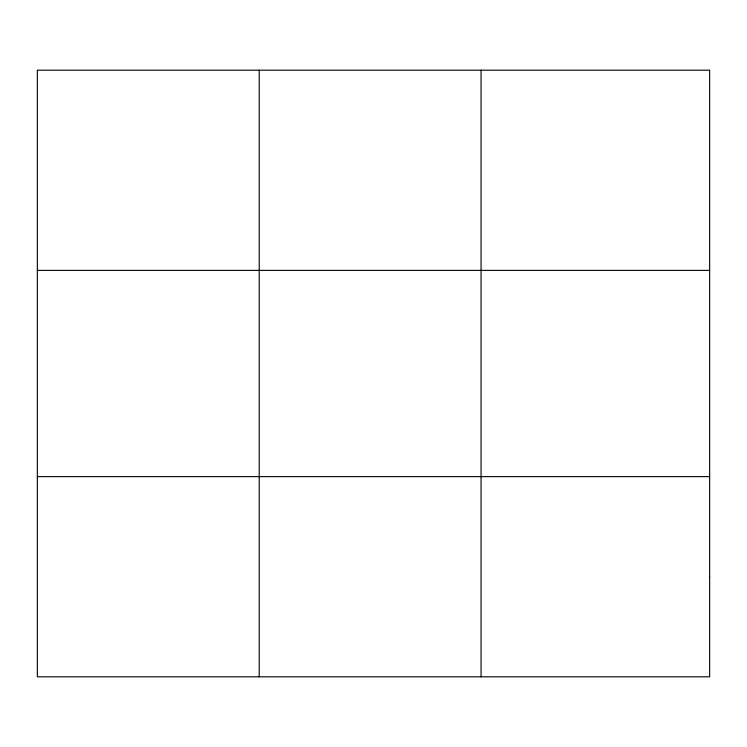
<?xml version="1.0" encoding="UTF-8"?>
<svg xmlns="http://www.w3.org/2000/svg" width="747" height="747" viewBox="0 0 747 747"><rect width="100%" height="100%" fill="white"/><g stroke="black" fill="none" stroke-linecap="round" stroke-linejoin="round"><path stroke-width="1.12" d="M259.209 70.19L259.209 676.81M481.068 70.19L481.068 676.81M37.35 270.377L709.65 270.377M37.35 476.623L709.65 476.623M709.65 576.721L709.65 676.81L37.35 676.81L37.35 70.19L709.65 70.19L709.65 576.721"/></g></svg>
